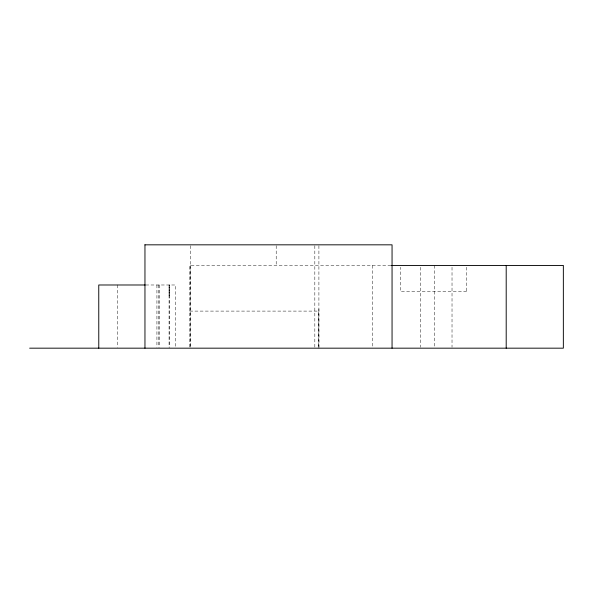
<?xml version="1.0" encoding="UTF-8"?>
<svg xmlns="http://www.w3.org/2000/svg" width="593" height="593" viewBox="0 0 593 593"><rect width="100%" height="100%" fill="white"/><g stroke="black" fill="none" stroke-linecap="round" stroke-linejoin="round"><path stroke-width="0.44" stroke-dasharray="2.96 2.22" d="M169.064 295.522L169.064 284.988L169.064 347.298M169.479 295.522L169.479 284.988L169.479 347.298M318.908 348.173L318.908 306.811M390.891 265.442L189.767 265.442L189.767 347.268M145.796 284.988L175.513 284.988L175.513 347.261M466.572 291.652L400.623 291.652L400.646 267.25M189.767 311.095L318.285 311.095L318.285 347.268M466.32 267.25L466.32 291.652M452.022 267.28L452.022 347.253M434.358 265.442L434.358 347.253M420.326 267.28L420.326 347.253M372.574 265.442L372.574 347.253M318.908 245.724L318.908 347.253M314.831 245.747L314.831 348.173M276.197 245.724L276.197 265.442M190.657 265.442L190.657 347.253M190.39 245.747L190.39 347.253M159.687 284.988L159.687 347.261M158.576 284.988L158.576 347.261M156.923 284.988L156.923 347.261M117.488 284.988L117.488 347.261"/><path stroke-width="0.89" d="M144.862 244.827L392.055 244.827L392.055 348.173M391.35 265.442L563.35 265.442L563.35 348.173L29.65 348.173M145.27 284.988L98.757 284.988L98.779 348.173M506.2 265.442L506.2 348.173M144.959 244.827L144.959 348.173"/></g></svg>
